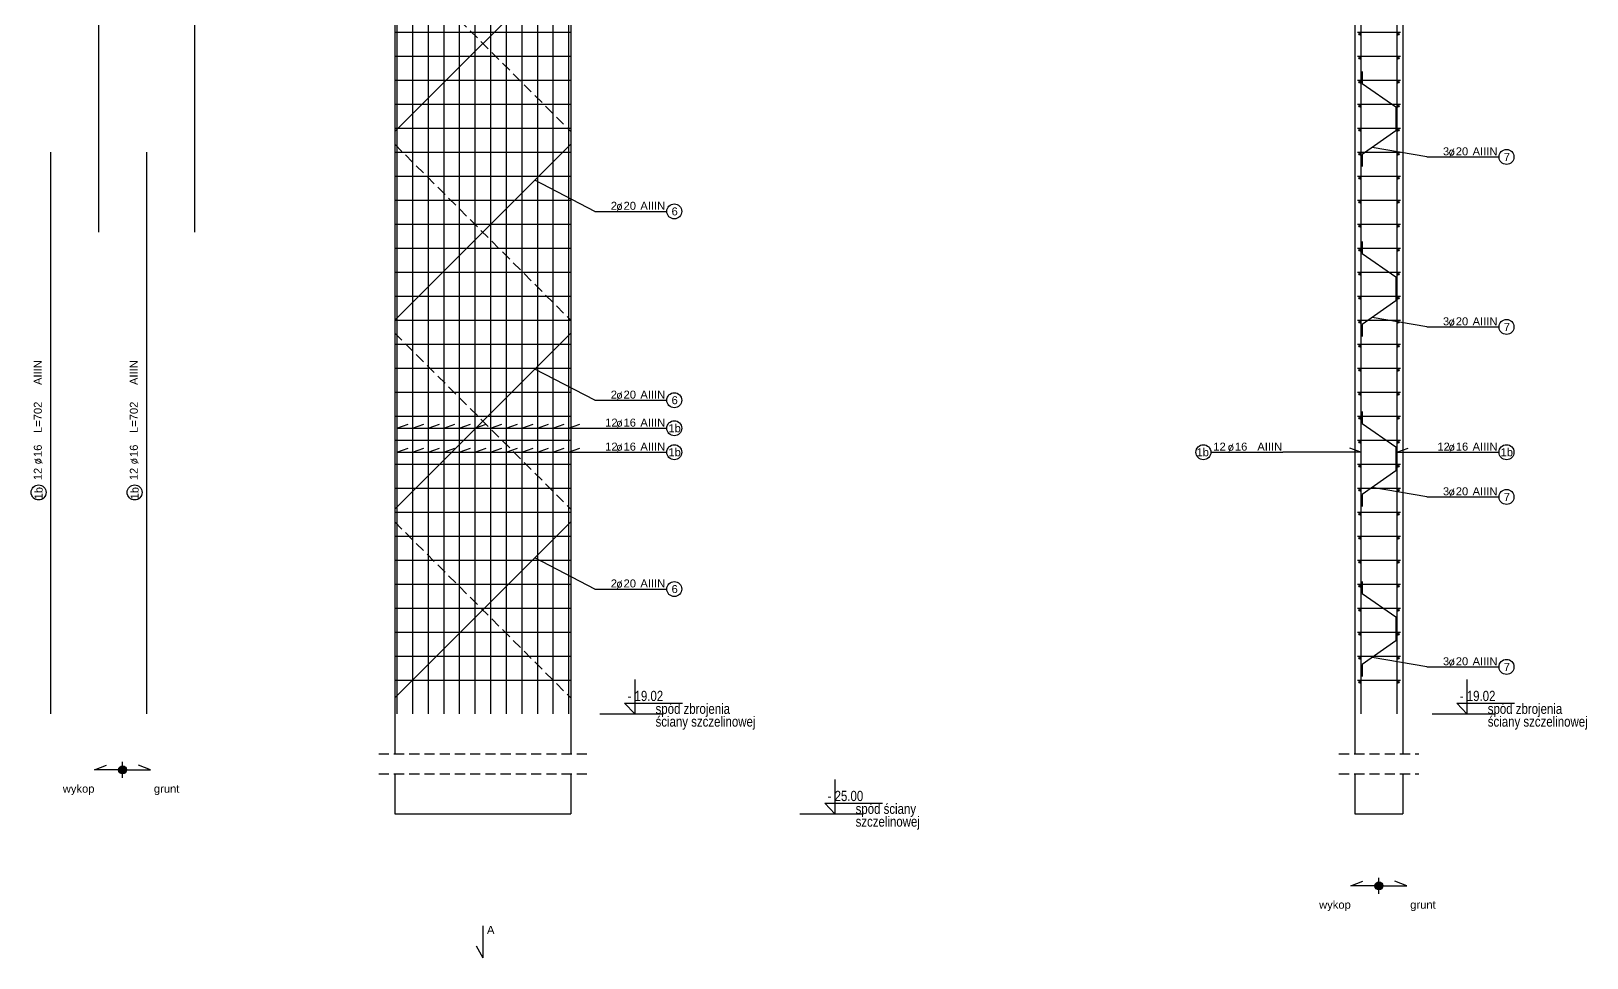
# Model space of a CAD drawing. Extents: x -4365 to 5377, y -4772 to -2374.
# Drawn here: x -1454 to 490, y -4772 to -3614 of the extents above; entities that cross this region are included whole.
import ezdxf
from ezdxf.enums import TextEntityAlignment as Align

# ---------------------------------------------------------------- set-up
doc = ezdxf.new("R2010")
doc.units = 0
doc.header["$MEASUREMENT"] = 0
doc.linetypes.add('DASHED', pattern=[19.05, 12.7, -6.35])
for name, color, linetype in [('__SOL-KOTY_WYSOKOSCIOWE', 4, 'CONTINUOUS'), ('__SOL-OPISY', 4, 'CONTINUOUS'), ('__SOL-PRZERYWANA', 253, 'DASHED'), ('__SOL-WIDOK', 4, 'CONTINUOUS'), ('__SOL-ZBROJENIE', 3, 'CONTINUOUS')]:
    doc.layers.add(name, color=color, linetype=linetype)
doc.styles.add('ARIAL', font='arial.ttf', dxfattribs={"height": 2.5})
doc.styles.add('SIMPLEX', font='SIMPLEX.SHX', dxfattribs={"width": 0.8})
doc.styles.get("Standard").update_dxf_attribs({"font": 'arial.ttf'})

# ---------------------------------------------------------------- blocks, each defined once
blk = doc.blocks.new('OPIS_PRET_BEZ_LINII')
at = {"layer": '__SOL-OPISY'}
blk.add_circle((25.7, 0), 9.36, dxfattribs=at)
at = {"layer": '__SOL-OPISY', "style": 'SIMPLEX', "width": 0.9}
blk.add_text(' %%c ', height=10, dxfattribs=at).set_placement((64.7, -4.8), align=Align.CENTER)
at = {"layer": '__SOL-OPISY', "style": 'ARIAL', "width": 0.8}
blk.add_attdef('NUMER', text='', height=10, dxfattribs=at).set_placement((25.7, 0), align=Align.MIDDLE)
blk.add_attdef('ILOSC', text='', height=10, dxfattribs=at).set_placement((56.9, -5.1), align=Align.RIGHT)
for tag, p in [('SREDNICA', (71, -5.1)), ('DLUGOSC', (95.1, -5.2)), ('STAL', (144.7, -5.2))]:
    blk.add_attdef(tag, p, '', height=10, dxfattribs=at)
blk = doc.blocks.new('OPIS_PRAWY')
at = {"layer": '__SOL-OPISY'}
blk.add_line((0, 0), (90, 0), dxfattribs=at)
blk.add_circle((99.4, 0), 9.36, dxfattribs=at)
at = {"layer": '__SOL-OPISY', "style": 'SIMPLEX', "width": 0.9}
blk.add_text(' %%c ', height=10, dxfattribs=at).set_placement((20.9, 0.5))
at = {"layer": '__SOL-OPISY', "style": 'ARIAL', "width": 0.8}
blk.add_attdef('ILOSC', text='', height=10, dxfattribs=at).set_placement((27.1, 0.1), align=Align.RIGHT)
for tag, p in [('SREDNICA', (35.4, 0.1)), ('STAL', (58.4, 0.5))]:
    blk.add_attdef(tag, p, '', height=10, dxfattribs=at)
for tag, p in [('NUMER', (99.4, 0)), ('DLUGOSC', (52.8, -6.1))]:
    blk.add_attdef(tag, text='', height=10, dxfattribs=at).set_placement(p, align=Align.MIDDLE)
blk = doc.blocks.new('KOTA')
at = {"layer": '__SOL-KOTY_WYSOKOSCIOWE'}
for p, q in [((0, 33.4), (0, 0)), ((-34, 0), (28, 0)), ((0, 0), (-9.9, 10.4)), ((-9.9, 10.4), (46.5, 10.4))]:
    blk.add_line(p, q, dxfattribs=at)
at = {"layer": '__SOL-KOTY_WYSOKOSCIOWE', "style": 'ARIAL', "width": 0.8}
blk.add_attdef('RZEDNA', (500.5, 15.9), '', height=10.4, dxfattribs=at)
blk = doc.blocks.new('OPIS_LEWY')
at = {"layer": '__SOL-OPISY'}
blk.add_line((-90, 0), (0, 0), dxfattribs=at)
blk.add_circle((-99.4, 0), 9.36, dxfattribs=at)
at = {"layer": '__SOL-OPISY', "style": 'SIMPLEX', "width": 0.9}
blk.add_text(' %%c ', height=10, dxfattribs=at).set_placement((-75, 0.5))
at = {"layer": '__SOL-OPISY', "style": 'ARIAL', "width": 0.8}
for tag, p in [('NUMER', (-99.4, 0)), ('DLUGOSC', (-58.9, -6.6))]:
    blk.add_attdef(tag, text='', height=10, dxfattribs=at).set_placement(p, align=Align.MIDDLE)
blk.add_attdef('ILOSC', text='', height=10, dxfattribs=at).set_placement((-74, 0.1), align=Align.RIGHT)
for tag, p in [('SREDNICA', (-65.8, 0.1)), ('STAL', (-42.7, 0.3))]:
    blk.add_attdef(tag, p, '', height=10, dxfattribs=at)

msp = doc.modelspace()

# ---------------------------------------------------------------- hatches: boundary and pattern name
at = {"layer": '__SOL-OPISY'}
for points in [[(-1335, -4537, 1), (-1345, -4537, 1)], [(235, -4682, 1), (225, -4682, 1)]]:
    msp.add_hatch(color=256, dxfattribs=at).paths.add_polyline_path(points)
at = {"layer": '__SOL-ZBROJENIE'}
for points in [[(207.2, -3617.5, 1), (204.8, -3617.5, 1)], [(255.2, -3617.5, 1), (252.8, -3617.5, 1)], [(207.2, -3647.5, 1), (204.8, -3647.5, 1)], [(255.2, -3647.5, 1), (252.8, -3647.5, 1)], [(207.2, -3677.5, 1), (204.8, -3677.5, 1)], [(255.2, -3677.5, 1), (252.8, -3677.5, 1)], [(207.2, -3707.5, 1), (204.8, -3707.5, 1)], [(255.2, -3707.5, 1), (252.8, -3707.5, 1)], [(207.2, -3737.5, 1), (204.8, -3737.5, 1)], [(255.2, -3737.5, 1), (252.8, -3737.5, 1)], [(207.2, -3767.5, 1), (204.8, -3767.5, 1)], [(255.2, -3767.5, 1), (252.8, -3767.5, 1)], [(207.2, -3797.5, 1), (204.8, -3797.5, 1)], [(255.2, -3797.5, 1), (252.8, -3797.5, 1)], [(207.2, -3827.5, 1), (204.8, -3827.5, 1)], [(255.2, -3827.5, 1), (252.8, -3827.5, 1)], [(207.2, -3857.5, 1), (204.8, -3857.5, 1)], [(255.2, -3857.5, 1), (252.8, -3857.5, 1)], [(207.2, -3887.5, 1), (204.8, -3887.5, 1)], [(255.2, -3887.5, 1), (252.8, -3887.5, 1)], [(207.2, -3917.5, 1), (204.8, -3917.5, 1)], [(255.2, -3917.5, 1), (252.8, -3917.5, 1)], [(207.2, -3947.5, 1), (204.8, -3947.5, 1)], [(255.2, -3947.5, 1), (252.8, -3947.5, 1)], [(207.2, -3977.5, 1), (204.8, -3977.5, 1)], [(255.2, -3977.5, 1), (252.8, -3977.5, 1)], [(207.2, -4007.5, 1), (204.8, -4007.5, 1)], [(255.2, -4007.5, 1), (252.8, -4007.5, 1)], [(207.2, -4037.5, 1), (204.8, -4037.5, 1)], [(255.2, -4037.5, 1), (252.8, -4037.5, 1)], [(207.2, -4067.5, 1), (204.8, -4067.5, 1)], [(255.2, -4067.5, 1), (252.8, -4067.5, 1)], [(207.2, -4097.5, 1), (204.8, -4097.5, 1)], [(255.2, -4097.5, 1), (252.8, -4097.5, 1)], [(207.2, -4127.5, 1), (204.8, -4127.5, 1)], [(255.2, -4127.5, 1), (252.8, -4127.5, 1)], [(207.2, -4157.5, 1), (204.8, -4157.5, 1)], [(255.2, -4157.5, 1), (252.8, -4157.5, 1)], [(207.2, -4187.5, 1), (204.8, -4187.5, 1)], [(255.2, -4187.5, 1), (252.8, -4187.5, 1)], [(207.2, -4217.5, 1), (204.8, -4217.5, 1)], [(255.2, -4217.5, 1), (252.8, -4217.5, 1)], [(207.2, -4247.5, 1), (204.8, -4247.5, 1)], [(255.2, -4247.5, 1), (252.8, -4247.5, 1)], [(207.2, -4277.5, 1), (204.8, -4277.5, 1)], [(255.2, -4277.5, 1), (252.8, -4277.5, 1)], [(207.2, -4307.5, 1), (204.8, -4307.5, 1)], [(255.2, -4307.5, 1), (252.8, -4307.5, 1)], [(207.2, -4337.5, 1), (204.8, -4337.5, 1)], [(255.2, -4337.5, 1), (252.8, -4337.5, 1)], [(207.2, -4367.5, 1), (204.8, -4367.5, 1)], [(255.2, -4367.5, 1), (252.8, -4367.5, 1)], [(207.2, -4397.5, 1), (204.8, -4397.5, 1)], [(255.2, -4397.5, 1), (252.8, -4397.5, 1)], [(207.2, -4427.5, 1), (204.8, -4427.5, 1)], [(255.2, -4427.5, 1), (252.8, -4427.5, 1)]]:
    msp.add_hatch(color=256, dxfattribs=at).paths.add_polyline_path(points)

# ---------------------------------------------------------------- linework, layer by layer
at = {"layer": '__SOL-OPISY'}
for p, q in [((290, -3770.97), (221.51, -3759.09)), ((-750, -3839), (-825, -3800)), ((290, -3983.42), (221.51, -3971.53)), ((-750, -4075), (-825, -4036)), ((-997.25, -4110), (-983.15, -4104.87)), ((-997.25, -4110), (-750, -4110)), ((-977.75, -4110), (-963.65, -4104.87)), ((-958.25, -4110), (-944.15, -4104.87)), ((-938.75, -4110), (-924.65, -4104.87)), ((-919.25, -4110), (-905.15, -4104.87)), ((-899.75, -4110), (-885.65, -4104.87)), ((-880.25, -4110), (-866.15, -4104.87)), ((-860.75, -4110), (-846.65, -4104.87)), ((-841.25, -4110), (-827.15, -4104.87)), ((-821.75, -4110), (-807.65, -4104.87)), ((-802.25, -4110), (-788.15, -4104.87)), ((-782.75, -4110), (-768.65, -4104.87)), ((-997.25, -4140), (-983.15, -4134.87)), ((-997.25, -4140), (-750, -4140)), ((-977.75, -4140), (-963.65, -4134.87)), ((-958.25, -4140), (-944.15, -4134.87)), ((-938.75, -4140), (-924.65, -4134.87)), ((-919.25, -4140), (-905.15, -4134.87)), ((-899.75, -4140), (-885.65, -4134.87)), ((-880.25, -4140), (-866.15, -4134.87)), ((-860.75, -4140), (-846.65, -4134.87)), ((-841.25, -4140), (-827.15, -4134.87)), ((-821.75, -4140), (-807.65, -4134.87)), ((-802.25, -4140), (-788.15, -4134.87)), ((-782.75, -4140), (-768.65, -4134.87)), ((207.5, -4140), (110, -4140)), ((207.5, -4140), (193.41, -4134.87)), ((252.5, -4140), (266.6, -4134.87)), ((252.5, -4140), (290, -4140)), ((290, -4195.86), (221.52, -4183.98)), ((-750, -4311), (-825, -4272)), ((290, -4408.3), (221.52, -4396.42)), ((-1340, -4547), (-1340, -4527)), ((-1375, -4537), (-1360, -4531)), ((-1340, -4537), (-1375, -4537)), ((-1340, -4537), (-1305, -4537)), ((-1305, -4537), (-1320, -4531)), ((195, -4682), (210, -4676)), ((230, -4682), (195, -4682)), ((230, -4692), (230, -4672)), ((230, -4682), (265, -4682)), ((265, -4682), (250, -4676)), ((-890, -4732), (-890, -4772)), ((-898, -4757), (-890, -4772))]:
    msp.add_line(p, q, dxfattribs=at)
for centre in [(-1340, -4537), (230, -4682)]:
    msp.add_circle(centre, 5, dxfattribs=at)
at = {"layer": '__SOL-PRZERYWANA'}
for p, q in [((-1020, -4517), (-760, -4517)), ((180, -4517), (280, -4517)), ((-1020, -4542), (-760, -4542)), ((180, -4542), (280, -4542))]:
    msp.add_line(p, q, dxfattribs=at)
for points in [[(-1000, -3499), (-1000, -3519), (-780, -3739), (-780, -3759)], [(-1000, -3735), (-1000, -3755), (-780, -3975), (-780, -3995)], [(-1000, -3971), (-1000, -3991), (-780, -4211), (-780, -4231)], [(-1000, -4207), (-1000, -4227), (-780, -4447), (-780, -4467)]]:
    msp.add_lwpolyline(points, dxfattribs=at)
at = {"layer": '__SOL-WIDOK'}
for p, q in [((-1000, -2555), (-1000, -4517)), ((-780, -2555), (-780, -4517)), ((200, -2555), (200, -4517)), ((260, -2555), (260, -4517)), ((-1000, -4542), (-1000, -4592)), ((-780, -4542), (-780, -4592)), ((200, -4542), (200, -4592)), ((260, -4542), (260, -4592)), ((-1000, -4592), (-780, -4592)), ((200, -4592), (260, -4592))]:
    msp.add_line(p, q, dxfattribs=at)
at = {"layer": '__SOL-ZBROJENIE'}
for p, q in [((-1370, -2565), (-1370, -3865)), ((-1250, -2565), (-1250, -3865)), ((-997.25, -2565), (-997.25, -4467)), ((-977.75, -2565), (-977.75, -4467)), ((-958.25, -2565), (-958.25, -4467)), ((-938.75, -2565), (-938.75, -4467)), ((-919.25, -2565), (-919.25, -4467)), ((-899.75, -2565), (-899.75, -4467)), ((-880.25, -2565), (-880.25, -4467)), ((-860.75, -2565), (-860.75, -4467)), ((-841.25, -2565), (-841.25, -4467)), ((-821.75, -2565), (-821.75, -4467)), ((-802.25, -2565), (-802.25, -4467)), ((-782.75, -2565), (-782.75, -4467)), ((207.5, -2565), (207.5, -4467)), ((252.5, -2565), (252.5, -4467)), ((-1000, -3615), (-780, -3615)), ((203, -3615), (257, -3615)), ((-1000, -3645), (-780, -3645)), ((203, -3645), (257, -3645)), ((-1000, -3675), (-780, -3675)), ((203, -3675), (257, -3675)), ((-1000, -3705), (-780, -3705)), ((203, -3705), (257, -3705)), ((-1000, -3735), (-780, -3735)), ((203, -3735), (257, -3735)), ((-1430, -3765), (-1430, -4467)), ((-1310, -3765), (-1310, -4467)), ((-1000, -3765), (-780, -3765)), ((203, -3765), (257, -3765)), ((-1000, -3795), (-780, -3795)), ((203, -3795), (257, -3795)), ((-1000, -3825), (-780, -3825)), ((203, -3825), (257, -3825)), ((-1000, -3855), (-780, -3855)), ((203, -3855), (257, -3855)), ((-1000, -3885), (-780, -3885)), ((203, -3885), (257, -3885)), ((-1000, -3915), (-780, -3915)), ((203, -3915), (257, -3915)), ((-1000, -3945), (-780, -3945)), ((203, -3945), (257, -3945)), ((-1000, -3975), (-780, -3975)), ((203, -3975), (257, -3975)), ((-1000, -4005), (-780, -4005)), ((203, -4005), (257, -4005)), ((-1000, -4035), (-780, -4035)), ((203, -4035), (257, -4035)), ((-1000, -4065), (-780, -4065)), ((203, -4065), (257, -4065)), ((-1000, -4095), (-780, -4095)), ((203, -4095), (257, -4095)), ((-1000, -4125), (-780, -4125)), ((203, -4125), (257, -4125)), ((-1000, -4155), (-780, -4155)), ((203, -4155), (257, -4155)), ((-1000, -4185), (-780, -4185)), ((203, -4185), (257, -4185)), ((-1000, -4215), (-780, -4215)), ((203, -4215), (257, -4215)), ((-1000, -4245), (-780, -4245)), ((203, -4245), (257, -4245)), ((-1000, -4275), (-780, -4275)), ((203, -4275), (257, -4275)), ((-1000, -4305), (-780, -4305)), ((203, -4305), (257, -4305)), ((-1000, -4335), (-780, -4335)), ((203, -4335), (257, -4335)), ((-1000, -4365), (-780, -4365)), ((203, -4365), (257, -4365)), ((-1000, -4395), (-780, -4395)), ((203, -4395), (257, -4395)), ((-1000, -4425), (-780, -4425)), ((203, -4425), (257, -4425))]:
    msp.add_line(p, q, dxfattribs=at)
for points in [[(-780, -3499), (-780, -3519), (-1000, -3739), (-1000, -3759)], [(209, -3664.04), (209, -3679.04), (251, -3708.44), (251, -3738.44), (209, -3767.85), (209, -3782.85)], [(-780, -3735), (-780, -3755), (-1000, -3975), (-1000, -3995)], [(209, -3876.48), (209, -3891.48), (251, -3920.89), (251, -3950.89), (209, -3980.3), (209, -3995.3)], [(-780, -3971), (-780, -3991), (-1000, -4211), (-1000, -4231)], [(209, -4088.92), (209, -4103.92), (251, -4133.33), (251, -4163.33), (209, -4192.74), (209, -4207.74)], [(-780, -4207), (-780, -4227), (-1000, -4447), (-1000, -4467)], [(209, -4301.37), (209, -4316.37), (251, -4345.78), (251, -4375.78), (209, -4405.19), (209, -4420.19)]]:
    msp.add_lwpolyline(points, dxfattribs=at)
for centre in [(206, -3617.5), (254, -3617.5), (206, -3647.5), (254, -3647.5), (206, -3677.5), (254, -3677.5), (206, -3707.5), (254, -3707.5), (206, -3737.5), (254, -3737.5), (206, -3767.5), (254, -3767.5), (206, -3797.5), (254, -3797.5), (206, -3827.5), (254, -3827.5), (206, -3857.5), (254, -3857.5), (206, -3887.5), (254, -3887.5), (206, -3917.5), (254, -3917.5), (206, -3947.5), (254, -3947.5), (206, -3977.5), (254, -3977.5), (206, -4007.5), (254, -4007.5), (206, -4037.5), (254, -4037.5), (206, -4067.5), (254, -4067.5), (206, -4097.5), (254, -4097.5), (206, -4127.5), (254, -4127.5), (206, -4157.5), (254, -4157.5), (206, -4187.5), (254, -4187.5), (206, -4217.5), (254, -4217.5), (206, -4247.5), (254, -4247.5), (206, -4277.5), (254, -4277.5), (206, -4307.5), (254, -4307.5), (206, -4337.5), (254, -4337.5), (206, -4367.5), (254, -4367.5), (206, -4397.5), (254, -4397.5), (206, -4427.5), (254, -4427.5)]:
    msp.add_circle(centre, 1.2, dxfattribs=at)

# ---------------------------------------------------------------- block references
at = {"layer": '__SOL-KOTY_WYSOKOSCIOWE'}
ref = msp.add_blockref('KOTA', (-700, -4467), dxfattribs=dict(at, xscale=1.28, yscale=1.28, zscale=1.28))
ref.add_attrib('RZEDNA', '- 19.02', (-709, -4451), dxfattribs={"height": 12.8, "style": 'ARIAL', "width": 0.8})
ref.add_attrib('OPIS1', 'spód zbrojenia', (-674, -4467), dxfattribs={"height": 12.8, "style": 'ARIAL', "width": 0.8})
ref.add_attrib('OPIS2', 'ściany szczelinowej', (-674, -4483), dxfattribs={"height": 12.8, "style": 'ARIAL', "width": 0.8})
ref = msp.add_blockref('KOTA', (340, -4467), dxfattribs=dict(at, xscale=1.28, yscale=1.28, zscale=1.28))
ref.add_attrib('RZEDNA', '- 19.02', (331, -4451), dxfattribs={"height": 12.8, "style": 'ARIAL', "width": 0.8})
ref.add_attrib('OPIS1', 'spód zbrojenia', (366, -4467), dxfattribs={"height": 12.8, "style": 'ARIAL', "width": 0.8})
ref.add_attrib('OPIS2', 'ściany szczelinowej', (366, -4483), dxfattribs={"height": 12.8, "style": 'ARIAL', "width": 0.8})
ref = msp.add_blockref('KOTA', (-450, -4592), dxfattribs=dict(at, xscale=1.28, yscale=1.28, zscale=1.28))
ref.add_attrib('RZEDNA', '- 25.00', (-459, -4576), dxfattribs={"height": 12.8, "style": 'ARIAL', "width": 0.8})
ref.add_attrib('OPIS1', 'spód ściany', (-424, -4592), dxfattribs={"height": 12.8, "style": 'ARIAL', "width": 0.8})
ref.add_attrib('OPIS2', 'szczelinowej', (-424, -4608), dxfattribs={"height": 12.8, "style": 'ARIAL', "width": 0.8})
at = {"layer": '__SOL-OPISY'}
ref = msp.add_blockref('OPIS_PRAWY', (290, -3770.97), dxfattribs=at)
ref.add_attrib('ILOSC', '3', (310, -3768.97), dxfattribs={"height": 10, "style": 'ARIAL'})
ref.add_attrib('SREDNICA', '20', (326, -3768.97), dxfattribs={"height": 10, "style": 'ARIAL'})
ref.add_attrib('STAL', 'AIIIN', (347, -3768.97), dxfattribs={"height": 10, "style": 'ARIAL'})
ref.add_attrib('NUMER', '7', (386, -3775.97), dxfattribs={"height": 10, "style": 'ARIAL'})
ref = msp.add_blockref('OPIS_PRAWY', (-750, -3839), dxfattribs=at)
ref.add_attrib('ILOSC', '2', (-730, -3837), dxfattribs={"height": 10, "style": 'ARIAL'})
ref.add_attrib('SREDNICA', '20', (-714, -3837), dxfattribs={"height": 10, "style": 'ARIAL'})
ref.add_attrib('STAL', 'AIIIN', (-693, -3837), dxfattribs={"height": 10, "style": 'ARIAL'})
ref.add_attrib('NUMER', '6', (-654, -3844), dxfattribs={"height": 10, "style": 'ARIAL'})
ref = msp.add_blockref('OPIS_PRAWY', (290, -3983.42), dxfattribs=at)
ref.add_attrib('ILOSC', '3', (310, -3981.42), dxfattribs={"height": 10, "style": 'ARIAL'})
ref.add_attrib('SREDNICA', '20', (326, -3981.42), dxfattribs={"height": 10, "style": 'ARIAL'})
ref.add_attrib('STAL', 'AIIIN', (347, -3981.42), dxfattribs={"height": 10, "style": 'ARIAL'})
ref.add_attrib('NUMER', '7', (386, -3988.42), dxfattribs={"height": 10, "style": 'ARIAL'})
ref = msp.add_blockref('OPIS_PRET_BEZ_LINII', (-1445, -4216), dxfattribs=dict(at, rotation=90))
ref.add_attrib('NUMER', '1b', (-1440, -4199), dxfattribs={"height": 10, "rotation": 90, "style": 'ARIAL'})
ref.add_attrib('ILOSC', '12', (-1441, -4175), dxfattribs={"height": 10, "rotation": 90, "style": 'ARIAL'})
ref.add_attrib('SREDNICA', '16', (-1441, -4146), dxfattribs={"height": 10, "rotation": 90, "style": 'ARIAL'})
ref.add_attrib('DLUGOSC', 'L=702', (-1441, -4116), dxfattribs={"height": 10, "rotation": 90, "style": 'ARIAL'})
ref.add_attrib('STAL', 'AIIIN', (-1441, -4056), dxfattribs={"height": 10, "rotation": 90, "style": 'ARIAL'})
ref = msp.add_blockref('OPIS_PRET_BEZ_LINII', (-1325, -4216), dxfattribs=dict(at, rotation=90))
ref.add_attrib('NUMER', '1b', (-1320, -4199), dxfattribs={"height": 10, "rotation": 90, "style": 'ARIAL'})
ref.add_attrib('ILOSC', '12', (-1321, -4175), dxfattribs={"height": 10, "rotation": 90, "style": 'ARIAL'})
ref.add_attrib('SREDNICA', '16', (-1321, -4146), dxfattribs={"height": 10, "rotation": 90, "style": 'ARIAL'})
ref.add_attrib('DLUGOSC', 'L=702', (-1321, -4116), dxfattribs={"height": 10, "rotation": 90, "style": 'ARIAL'})
ref.add_attrib('STAL', 'AIIIN', (-1321, -4056), dxfattribs={"height": 10, "rotation": 90, "style": 'ARIAL'})
ref = msp.add_blockref('OPIS_PRAWY', (-750, -4075), dxfattribs=at)
ref.add_attrib('ILOSC', '2', (-730, -4073), dxfattribs={"height": 10, "style": 'ARIAL'})
ref.add_attrib('SREDNICA', '20', (-714, -4073), dxfattribs={"height": 10, "style": 'ARIAL'})
ref.add_attrib('STAL', 'AIIIN', (-693, -4073), dxfattribs={"height": 10, "style": 'ARIAL'})
ref.add_attrib('NUMER', '6', (-654, -4080), dxfattribs={"height": 10, "style": 'ARIAL'})
ref = msp.add_blockref('OPIS_PRAWY', (-750, -4110), dxfattribs=at)
ref.add_attrib('ILOSC', '12', (-737, -4108), dxfattribs={"height": 10, "style": 'ARIAL'})
ref.add_attrib('SREDNICA', '16', (-714, -4108), dxfattribs={"height": 10, "style": 'ARIAL'})
ref.add_attrib('STAL', 'AIIIN', (-693, -4108), dxfattribs={"height": 10, "style": 'ARIAL'})
ref.add_attrib('NUMER', '1b', (-658, -4115), dxfattribs={"height": 10, "style": 'ARIAL'})
ref = msp.add_blockref('OPIS_PRAWY', (-750, -4140), dxfattribs=at)
ref.add_attrib('ILOSC', '12', (-737, -4138), dxfattribs={"height": 10, "style": 'ARIAL'})
ref.add_attrib('SREDNICA', '16', (-714, -4138), dxfattribs={"height": 10, "style": 'ARIAL'})
ref.add_attrib('STAL', 'AIIIN', (-693, -4138), dxfattribs={"height": 10, "style": 'ARIAL'})
ref.add_attrib('NUMER', '1b', (-658, -4145), dxfattribs={"height": 10, "style": 'ARIAL'})
ref = msp.add_blockref('OPIS_LEWY', (110, -4140), dxfattribs=at)
ref.add_attrib('ILOSC', '12', (23, -4138), dxfattribs={"height": 10, "style": 'ARIAL'})
ref.add_attrib('SREDNICA', '16', (50, -4138), dxfattribs={"height": 10, "style": 'ARIAL'})
ref.add_attrib('STAL', 'AIIIN', (78, -4138), dxfattribs={"height": 10, "style": 'ARIAL'})
ref.add_attrib('NUMER', '1b', (2, -4145), dxfattribs={"height": 10, "style": 'ARIAL'})
ref = msp.add_blockref('OPIS_PRAWY', (290, -4140), dxfattribs=at)
ref.add_attrib('ILOSC', '12', (303, -4138), dxfattribs={"height": 10, "style": 'ARIAL'})
ref.add_attrib('SREDNICA', '16', (326, -4138), dxfattribs={"height": 10, "style": 'ARIAL'})
ref.add_attrib('STAL', 'AIIIN', (347, -4138), dxfattribs={"height": 10, "style": 'ARIAL'})
ref.add_attrib('NUMER', '1b', (382, -4145), dxfattribs={"height": 10, "style": 'ARIAL'})
ref = msp.add_blockref('OPIS_PRAWY', (290, -4195.86), dxfattribs=at)
ref.add_attrib('ILOSC', '3', (310, -4193.86), dxfattribs={"height": 10, "style": 'ARIAL'})
ref.add_attrib('SREDNICA', '20', (326, -4193.86), dxfattribs={"height": 10, "style": 'ARIAL'})
ref.add_attrib('STAL', 'AIIIN', (347, -4193.86), dxfattribs={"height": 10, "style": 'ARIAL'})
ref.add_attrib('NUMER', '7', (386, -4200.86), dxfattribs={"height": 10, "style": 'ARIAL'})
ref = msp.add_blockref('OPIS_PRAWY', (-750, -4311), dxfattribs=at)
ref.add_attrib('ILOSC', '2', (-730, -4309), dxfattribs={"height": 10, "style": 'ARIAL'})
ref.add_attrib('SREDNICA', '20', (-714, -4309), dxfattribs={"height": 10, "style": 'ARIAL'})
ref.add_attrib('STAL', 'AIIIN', (-693, -4309), dxfattribs={"height": 10, "style": 'ARIAL'})
ref.add_attrib('NUMER', '6', (-654, -4316), dxfattribs={"height": 10, "style": 'ARIAL'})
ref = msp.add_blockref('OPIS_PRAWY', (290, -4408.3), dxfattribs=at)
ref.add_attrib('ILOSC', '3', (310, -4406.3), dxfattribs={"height": 10, "style": 'ARIAL'})
ref.add_attrib('SREDNICA', '20', (326, -4406.3), dxfattribs={"height": 10, "style": 'ARIAL'})
ref.add_attrib('STAL', 'AIIIN', (347, -4406.3), dxfattribs={"height": 10, "style": 'ARIAL'})
ref.add_attrib('NUMER', '7', (386, -4413.3), dxfattribs={"height": 10, "style": 'ARIAL'})

# ---------------------------------------------------------------- texts
at = {"layer": '__SOL-OPISY', "char_height": 10, "width": 2500, "attachment_point": 5}
for s, insert in [('wykop\\P', (-1395, -4562)), ('grunt\\P', (-1285, -4562)), ('wykop\\P', (175, -4707)), ('grunt\\P', (285, -4707)), ('A\\P', (-880, -4737))]:
    msp.add_mtext(s, dxfattribs=dict(at, insert=insert))

doc.saveas('drawing.dxf')
